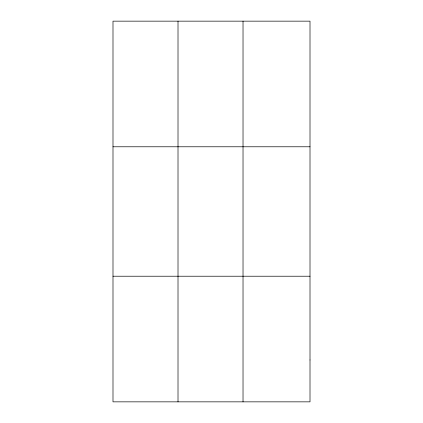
<?xml version="1.0" encoding="UTF-8"?>
<svg xmlns="http://www.w3.org/2000/svg" width="423" height="423" viewBox="0 0 423 423"><rect width="100%" height="100%" fill="white"/><g stroke="black" fill="none" stroke-linecap="round" stroke-linejoin="round"><path stroke-width="0.63" d="M178.009 21.15L178.009 401.85M243.024 21.15L243.024 401.85M112.994 146.781L310.006 146.781M112.994 276.219L310.006 276.219M310.006 359.973L310.006 401.85L112.994 401.85L112.994 21.15L310.006 21.15L310.006 359.973"/></g></svg>
